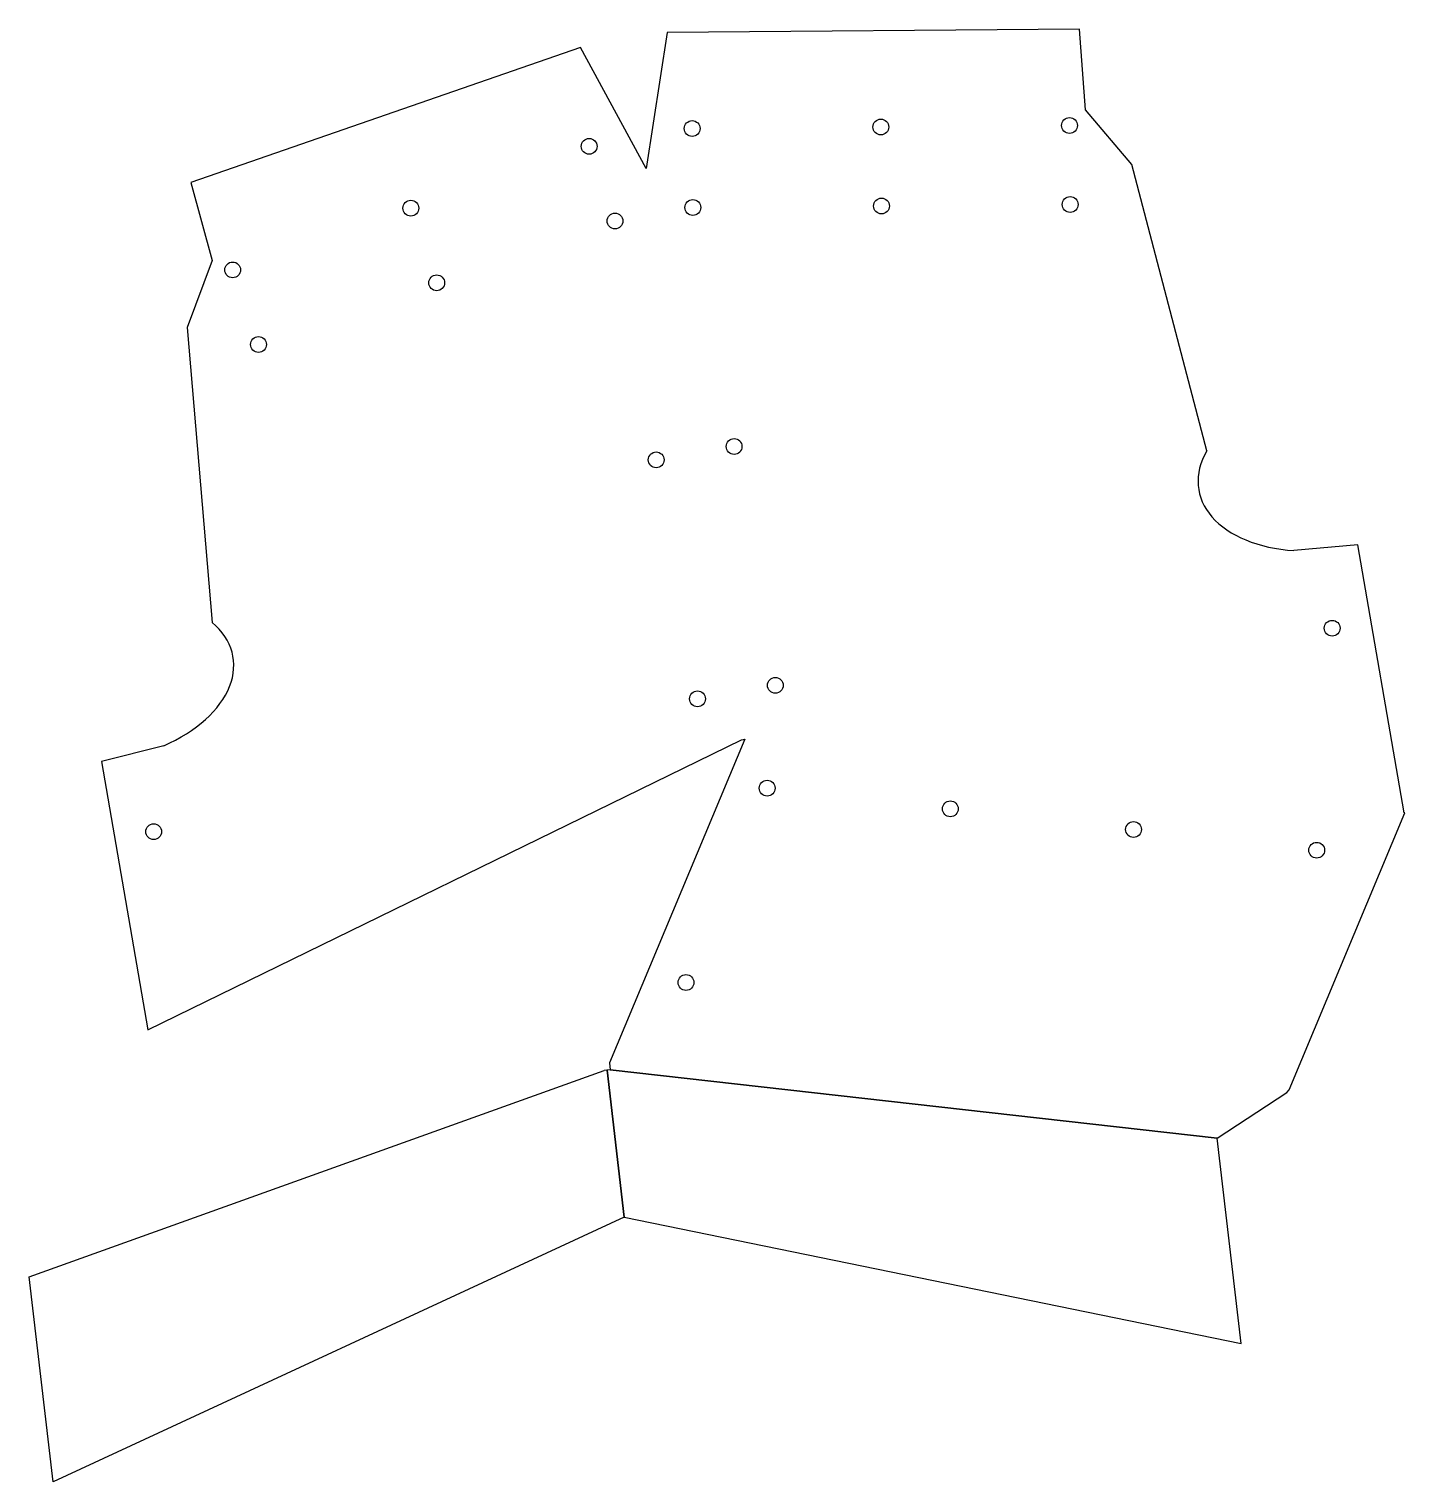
# Model space of a CAD drawing. Header units: millimetres. Extents: x -1443 to -921, y -1224 to -673.
import ezdxf

# ---------------------------------------------------------------- set-up
doc = ezdxf.new("R2010")
doc.units = ezdxf.units.MM
doc.layers.get('0').update_dxf_attribs({"linetype": 'CONTINUOUS'})

msp = doc.modelspace()

# ---------------------------------------------------------------- linework, layer by layer
for p, q in [((-1044.16, -672.55), (-1200.7, -673.82)), ((-1041.86, -703.18), (-1044.16, -672.55)), ((-1200.7, -673.82), (-1208.75, -725.48)), ((-1233.66, -679.51), (-1381.57, -730.79)), ((-1208.75, -725.48), (-1233.66, -679.51)), ((-1024.29, -723.99), (-1041.86, -703.18)), ((-995.8, -832.7), (-1024.29, -723.99)), ((-1381.57, -730.79), (-1373.47, -760.42)), ((-1373.47, -760.42), (-1383.04, -785.91)), ((-1383.04, -785.91), (-1373.44, -897.88)), ((-938.43, -868.41), (-962.7, -870.64)), ((-920.85, -970.23), (-938.43, -868.41)), ((-1397.95, -1052.58), (-1172.48, -942.47)), ((-1171.21, -942.25), (-1222.58, -1065.2)), ((-1172.48, -942.47), (-1171.21, -942.25)), ((-1391.91, -944.72), (-1415.52, -950.76)), ((-1415.52, -950.76), (-1397.95, -1052.58)), ((-964.51, -1075.45), (-920.55, -970.26)), ((-920.55, -970.26), (-920.85, -970.23)), ((-1443.03, -1146.43), (-1224.68, -1068.04)), ((-1223.53, -1067.91), (-1224.68, -1068.04)), ((-1217.02, -1123.74), (-1223.53, -1067.91)), ((-1222.58, -1065.2), (-1222.35, -1067.78)), ((-1222.35, -1067.78), (-991.85, -1093.81)), ((-965.43, -1076.45), (-964.51, -1075.45)), ((-991.83, -1093.81), (-965.43, -1076.45)), ((-991.85, -1093.81), (-991.83, -1093.81)), ((-1217.02, -1123.74), (-1433.94, -1224.35)), ((-1433.94, -1224.35), (-1443.03, -1146.43))]:
    msp.add_line(p, q)
msp.add_lwpolyline([(-1217.02, -1123.74), (-982.76, -1171.73), (-991.85, -1093.81), (-1222.38, -1067.78), (-1223.53, -1067.91)], close=True)
for centre in [(-1047.94, -709.18), (-1191.21, -710.34), (-1119.57, -709.76), (-1230.36, -717.1), (-1298.04, -740.56), (-1190.97, -740.34), (-1119.33, -739.76), (-1047.69, -739.18), (-1220.53, -745.44), (-1365.73, -764.03), (-1288.22, -768.91), (-1355.9, -792.37), (-1204.87, -836.18), (-1175.3, -831.08), (-948.18, -900.12), (-1159.64, -921.82), (-1189.21, -926.92), (-1162.73, -960.87), (-1093.17, -968.72), (-1395.71, -977.37), (-1023.61, -976.57), (-954.05, -984.43), (-1193.57, -1034.68)]:
    msp.add_circle(centre, 3)
for centre, major_axis, start_param, end_param in [((-949.55, -839.1), (49.3, 8.51), 2.666603, 4.337404), ((-1414.87, -919.42), (-49.3, -8.51), 1.945782, 3.616582)]:
    msp.add_ellipse(centre, major_axis=major_axis, ratio=0.619644, start_param=start_param, end_param=end_param)
msp.add_point((-1223.53, -1067.91))

doc.saveas('drawing.dxf')
